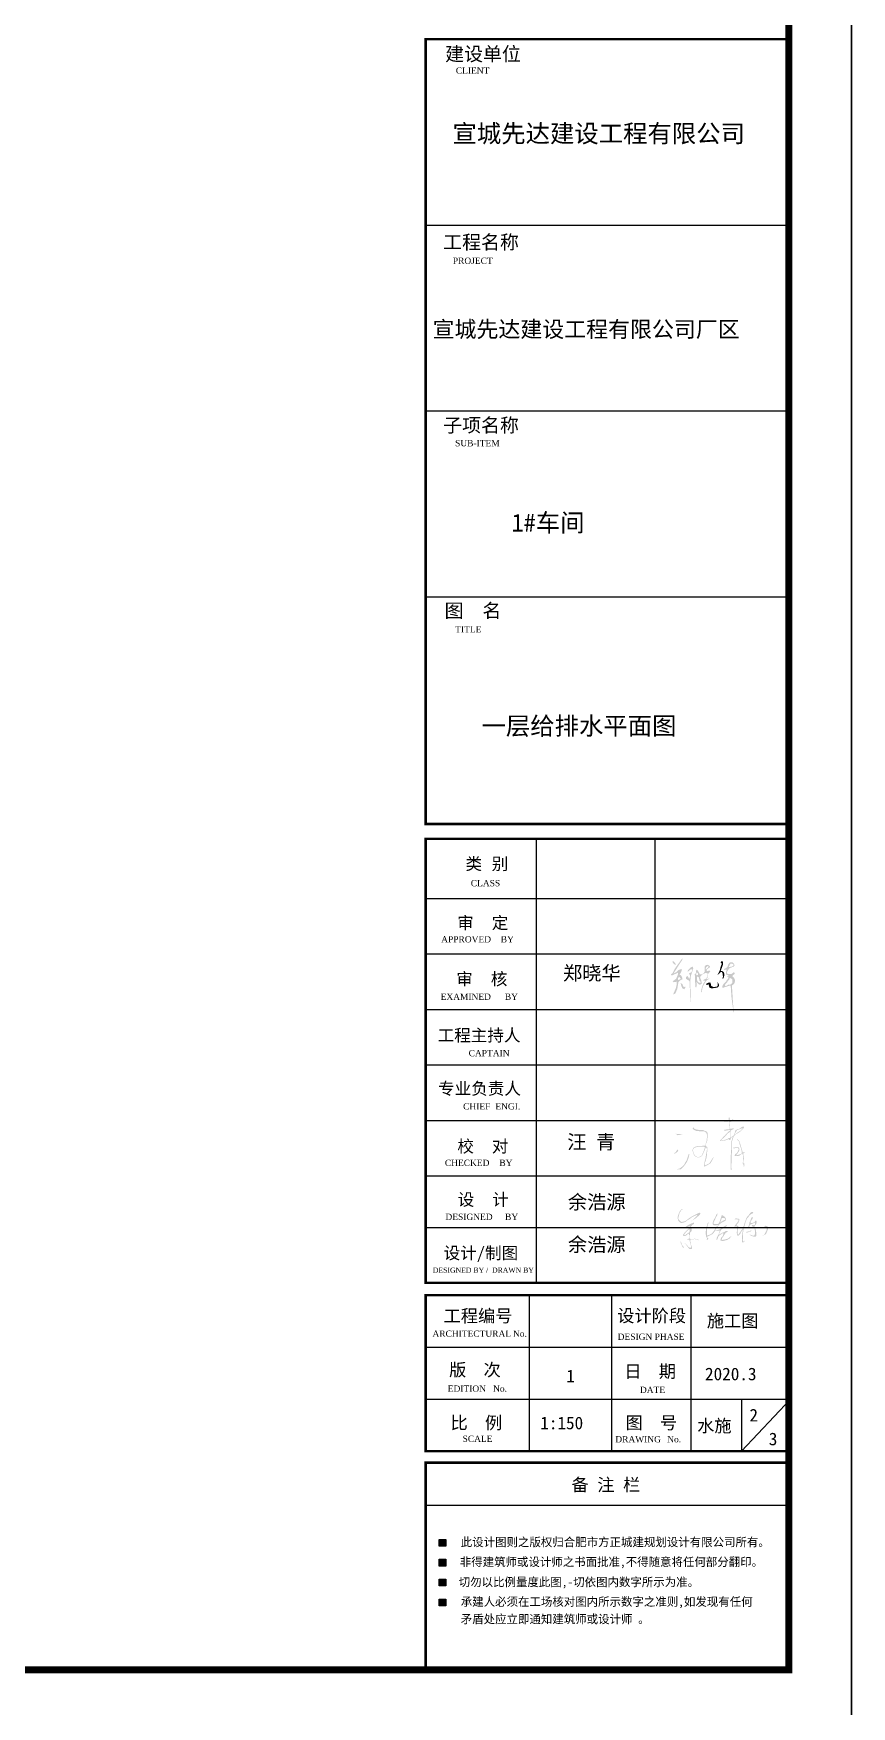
# Model space of a CAD drawing. Extents: x 54907 to 703237, y -798661 to -546661.
# Drawn here: x 471324 to 488916, y -671949 to -635969 of the extents above; entities that cross this region are included whole.
import ezdxf

# ---------------------------------------------------------------- set-up
doc = ezdxf.new("R2010")
doc.units = 0
doc.header["$LTSCALE"] = 1000
doc.header["$MEASUREMENT"] = 0
for name, color, linetype in [('1', 140, 'Continuous'), ('HATCH', 254, 'Continuous'), ('PUB_TEXT', 7, 'Continuous'), ('PUB_TITLE', 4, 'Continuous'), ('TEXT', 7, 'Continuous'), ('外框线', 255, 'Continuous')]:
    doc.layers.add(name, color=color, linetype=linetype)
doc.layers.add('yichutu', color=7, linetype='Continuous', true_color=0xffffff, plot=False)
doc.styles.add('GHF', font='times.ttf')
doc.styles.add('STYLE1', font='simhei.ttf', dxfattribs={"width": 0.8})
doc.styles.add('仿宋', font='')
doc.styles.get('仿宋').set_extended_font_data('NSimSun')

# ---------------------------------------------------------------- blocks, each defined once
blk = doc.blocks.new('*U81')
at = {"layer": 'PUB_TEXT', "style": 'STYLE1'}
blk.add_text('备 注 栏', height=180, dxfattribs=at).set_placement((503976, -819747))
blk = doc.blocks.new('A$C2EA612DB')
at = {"layer": 'HATCH'}
h = blk.add_hatch(color=256, dxfattribs=at)
h.paths.add_polyline_path([(288, 659), (280, 651), (258, 643), (270, 667), (295, 696), (318, 713), (343, 719), (349, 695), (344, 674), (331, 634), (315, 585), (308, 537), (304, 495), (304, 442), (305, 390), (309, 342), (309, 298), (309, 264), (311, 224), (311, 167), (302, 167), (302, 210), (301, 251), (298, 319), (298, 362), (295, 407), (295, 455), (294, 486), (277, 507), (261, 515), (238, 531), (238, 557), (258, 576), (277, 546), (285, 527), (302, 570), (296, 592), (288, 603), (284, 616), (297, 624), (317, 627), (325, 643), (333, 663), (334, 677), (319, 681), (308, 677)])
h.paths.add_polyline_path([(219, 381), (207, 367), (181, 380), (171, 402), (162, 423), (158, 443), (153, 455), (153, 467), (179, 448), (189, 427), (198, 407), (210, 403), (223, 408), (228, 394)])
h.paths.add_polyline_path([(155, 531), (146, 543), (136, 558), (125, 555), (113, 547), (111, 528), (111, 516), (121, 513), (144, 522)], flags=16)
h.paths.add_polyline_path([(181, 830), (178, 850), (62, 689), (27, 617), (16, 614), (0, 593), (14, 582), (48, 598), (91, 615), (113, 630), (110, 598), (101, 573), (92, 557), (85, 533), (67, 520), (27, 490), (46, 478), (69, 481), (90, 485), (88, 428), (78, 386), (39, 296), (25, 284), (69, 299), (101, 374), (115, 460), (116, 479), (145, 506), (163, 516), (177, 516), (182, 532), (174, 558), (161, 581), (136, 598), (153, 621), (169, 657), (171, 686), (116, 666), (84, 635), (42, 614), (69, 656), (149, 783)])
h.paths.add_polyline_path([(70, 743), (75, 762), (50, 795), (31, 810), (27, 785), (47, 764)], flags=17)
for points in [[(794, 697), (804, 725), (812, 751), (816, 774), (814, 796), (808, 806), (782, 803), (778, 787), (791, 771), (791, 754), (782, 731), (773, 706), (763, 663), (753, 640), (742, 619), (726, 595), (746, 601), (760, 616), (776, 636), (794, 640), (805, 620), (811, 583), (812, 561), (806, 535), (801, 526), (822, 540), (831, 564), (835, 604), (829, 630), (815, 646), (801, 652), (778, 654)], [(627, 433), (621, 461), (619, 468), (599, 474), (579, 467), (557, 457), (551, 442), (565, 434), (588, 446), (593, 429), (596, 410), (605, 391), (631, 384), (660, 384), (698, 390), (722, 394), (738, 403), (750, 419), (751, 440), (738, 466), (727, 475), (730, 449), (730, 429), (729, 419), (725, 414), (709, 407), (689, 405), (674, 404), (664, 404), (652, 409), (636, 415), (630, 421)]]:
    blk.add_hatch(color=256, dxfattribs=at).paths.add_polyline_path(points)
h = blk.add_hatch(color=256, dxfattribs=at)
h.paths.add_polyline_path([(935, 705), (954, 712), (978, 718), (994, 738), (989, 757), (966, 786), (928, 790), (912, 778), (894, 753), (887, 732), (883, 719), (871, 705), (855, 695), (837, 688), (827, 670), (833, 670), (841, 671), (871, 676), (867, 658), (863, 646), (862, 629), (861, 611), (863, 599), (872, 591), (888, 591), (904, 591), (901, 584), (876, 574), (882, 564), (899, 564), (897, 544), (891, 532), (878, 518), (867, 498), (853, 479), (824, 454), (807, 426), (801, 395), (820, 391), (844, 402), (864, 408), (915, 423), (933, 425), (936, 391), (947, 231), (968, 79), (969, 27), (980, 0), (953, 426), (977, 443), (992, 461), (1000, 492), (998, 525), (982, 548), (960, 570), (966, 586), (983, 598), (999, 609), (996, 622), (982, 633), (948, 608), (894, 604), (876, 616), (879, 643), (893, 667), (909, 691)])
h.paths.add_polyline_path([(903, 719), (918, 743), (923, 756), (932, 766), (948, 768), (975, 759), (978, 743), (966, 728), (941, 719), (911, 716)], flags=16)
h.paths.add_polyline_path([(919, 543), (937, 538), (951, 529), (957, 520), (959, 501), (958, 465), (937, 443), (894, 437), (864, 419), (842, 422), (848, 440), (858, 456), (878, 477), (890, 497), (909, 514)], flags=16)
h = blk.add_hatch(color=256, dxfattribs=at)
h.paths.add_polyline_path([(477, 583), (493, 598), (519, 611), (532, 620), (549, 623), (572, 614), (572, 587), (571, 579), (568, 566), (561, 551), (552, 537), (537, 527), (513, 519), (504, 502), (530, 501), (536, 501), (508, 456), (492, 420), (484, 396), (477, 364), (472, 331), (477, 319), (483, 321), (486, 344), (490, 374), (505, 422), (537, 474), (545, 491), (556, 504), (565, 512), (590, 526), (598, 530), (597, 536), (582, 534), (572, 529), (555, 530), (574, 551), (578, 590), (585, 613), (599, 627), (609, 640), (617, 654), (590, 658), (574, 652), (563, 648), (560, 667), (576, 690), (603, 704), (610, 728), (585, 744), (567, 750), (541, 742), (528, 720), (526, 690), (529, 653), (526, 637), (509, 617), (491, 602), (481, 600), (466, 600), (451, 599), (444, 617), (432, 639), (416, 664), (397, 673), (392, 640), (393, 621), (388, 610), (373, 608), (376, 552), (379, 490), (380, 438), (382, 407), (393, 395), (403, 419), (403, 440), (402, 460), (399, 474), (396, 487), (406, 473), (426, 453), (437, 447), (448, 440), (455, 440), (480, 451), (480, 476), (474, 502), (469, 518), (461, 538), (459, 545), (457, 559), (461, 570)])
h.paths.add_polyline_path([(434, 557), (438, 548), (441, 535), (443, 520), (446, 505), (453, 495), (458, 489), (465, 482), (465, 471), (457, 467), (442, 470), (438, 471), (425, 480), (416, 493), (410, 508), (408, 520), (407, 533), (407, 561), (409, 566)], flags=16)
h.paths.add_polyline_path([(426, 594), (410, 585), (402, 584), (394, 601), (400, 620), (401, 633), (414, 624), (426, 607)], flags=16)
h.paths.add_polyline_path([(548, 673), (543, 687), (548, 704), (561, 719), (569, 729), (586, 726), (589, 721), (580, 704), (570, 696), (556, 686), (553, 675)], flags=16)
blk = doc.blocks.new('yct-1337-420-200550-63000-150-2010.0')
at = {"layer": 'yichutu', "color": 7, "true_color": 0xffffff}
blk.add_lwpolyline([(0, 0), (0, 63000), (200550, 63000), (200550, 0)], close=True, dxfattribs=at)

msp = doc.modelspace()

# ---------------------------------------------------------------- hatches: boundary and pattern name
for points in [[(480047.3, -668497.8), (480191.4, -668497.8), (480191.4, -668353.8), (480047.3, -668353.8)], [(480047.3, -668926.7), (480191.4, -668926.7), (480191.4, -668782.8), (480047.3, -668782.8)], [(480047.3, -669355.7), (480191.4, -669355.7), (480191.4, -669211.7), (480047.3, -669211.7)], [(480047.3, -669784.6), (480191.4, -669784.6), (480191.4, -669640.7), (480047.3, -669640.7)]]:
    msp.add_hatch(color=256).paths.add_polyline_path(points)
at = {"layer": 'HATCH'}
h = msp.add_hatch(color=256, dxfattribs=at)
h.paths.add_polyline_path([(485752.2, -659960.8), (485758.4, -659936), (485762.3, -659919), (485742.9, -659909.7), (485709.7, -659909.7), (485667.1, -659905.9), (485635.3, -659908.2), (485566.5, -659922.1), (485536.3, -659935.3), (485522.3, -659946.9), (485508.4, -659966.2), (485503, -659993.3), (485520, -660034.3), (485529.3, -660066.8), (485540.9, -660086.1), (485566.5, -660112.4), (485593.5, -660127.9), (485654.7, -660127.1), (485694.2, -660097.7), (485722.8, -660035.8)], flags=16)
h.paths.add_polyline_path([(485601.9, -659574.7), (485583, -659573), (485538.2, -659550.6), (485500, -659528.2), (485509, -659490.1), (485540.4, -659528.2), (485583, -659541.6), (485666, -659552.8), (485724.3, -659552.8), (485809.5, -659588.7), (485820.7, -659617.8), (485823, -659676.1), (485816.2, -659745.5), (485809.5, -659801.6), (485787.1, -659839.7), (485784.8, -659880), (485791.6, -659902.4), (485814, -659920.3), (485814, -659989.8), (485803.6, -660104.5), (485800.7, -660131.8), (485783.5, -660199.5), (485771.9, -660231.2), (485754.6, -660260), (485754.6, -660298.8), (485761.8, -660313.2), (485793.5, -660297.4), (485856.9, -660267.2), (485929, -660157.8), (485953.3, -660120.7), (485940.3, -660160.8), (485926.4, -660189.9), (485899.6, -660236.5), (485883.3, -660263.2), (485867, -660274.9), (485813.4, -660307.4), (485775, -660326.1), (485752.8, -660338.9), (485741.2, -660324.9), (485743.5, -660284.2), (485756.3, -660223.7), (485776.1, -660158.5), (485783.1, -660106.1), (485798.3, -660020), (485807.6, -659961.8), (485794.8, -659925.7), (485775, -659930.4), (485772.6, -659950.2), (485757.5, -659987.4), (485743.5, -660017.7), (485720.2, -660067.7), (485702.8, -660101.5), (485672.5, -660127.1), (485631.7, -660138.7), (485603.8, -660136.4), (485579.3, -660132.9), (485549.1, -660113.1), (485524.6, -660080.5), (485511.8, -660042.1), (485493.2, -659989.7), (485499, -659965.3), (485511.8, -659936.2), (485550.2, -659912.9), (485591, -659902.5), (485634.1, -659892), (485673.7, -659892), (485737.7, -659889.7), (485779.6, -659883.8), (485781.2, -659842.1), (485785.1, -659817.5), (485796.3, -659794.4), (485798.6, -659778.6), (485808.7, -659682.9), (485803.2, -659636.9), (485791.1, -659609.1), (485746.5, -659578.5), (485725.2, -659575.5), (485690.1, -659575.5), (485668.1, -659577), (485639.9, -659575.5), (485618.6, -659574.3)])
h.paths.add_polyline_path([(485428.5, -660073.1), (485416.2, -660063.3), (485389.1, -660144.4), (485369.7, -660202.8), (485343.2, -660241.7), (485321.5, -660287.6), (485275.6, -660336.3), (485218.8, -660379.5), (485162, -660393), (485246.4, -660398), (485320.1, -660317.9), (485376.4, -660237.7), (485409, -660157.6)])
h.paths.add_polyline_path([(485104.8, -660047.8), (485109.6, -660060), (485151.1, -660036.9), (485181.6, -660008.8), (485187.7, -659983.2), (485173.1, -659969.8), (485147.5, -660003.9), (485134, -660028.3)])
h.paths.add_polyline_path([(485281.6, -659641.1), (485250.2, -659646.9), (485175.6, -659662.9), (485136.3, -659632), (485167.3, -659634.2), (485210.8, -659634.2), (485257.9, -659634.7)])
h = msp.add_hatch(color=256, dxfattribs=at)
h.paths.add_polyline_path([(486365.9, -659357.6), (486391.9, -659343.9), (486355.2, -659314.9), (486355.2, -659331.7), (486347.6, -659346.9), (486303.3, -659354.6), (486295.6, -659343.9), (486300.2, -659313.3), (486288, -659275.1), (486271.2, -659295), (486271.2, -659339.3), (486268.1, -659353), (486188.6, -659356.1), (486136.6, -659345.4), (486096.8, -659340.8), (486128.1, -659356.4), (486148.3, -659363.6), (486208.1, -659371.7), (486260.6, -659370.1), (486279.1, -659364.4), (486286.4, -659371.7), (486286.4, -659415.3), (486297.5, -659530.3), (486287.1, -659533.5), (486267.1, -659536.7), (486243, -659536.7), (486216.6, -659540.7), (486196.6, -659540.7), (486172.6, -659547.9), (486172.6, -659553.5), (486185.4, -659562.3), (486213.4, -659562.3), (486236.6, -659559.1), (486268.7, -659553.5), (486291.9, -659551.9), (486305.5, -659551.9), (486291.1, -659571.1), (486275.1, -659583.1), (486249.4, -659605.5), (486220.6, -659635.9), (486197.4, -659662.3), (486147.7, -659711.1), (486103.7, -659759.9), (486083.7, -659782.4), (486099.7, -659779.2), (486118.1, -659764.7), (486129.3, -659748.7), (486171.8, -659714.3), (486215.8, -659670.3), (486248.6, -659625.5), (486296.7, -659594.3), (486308.9, -659578.4), (486312.1, -659682.7), (486305, -659722.1), (486281.5, -659720.8), (486269.4, -659727.8), (486250.1, -659741.3), (486213.7, -659754.3), (486177.6, -659765.5), (486139.3, -659776), (486083.7, -659782.4), (486093.3, -659788.5), (486109.9, -659787.7), (486144.4, -659784.7), (486179.2, -659777.3), (486215.6, -659768.8), (486242.7, -659757.2), (486271.6, -659744.8), (486272, -659747.5), (486288.5, -659765.4), (486308.2, -659766.6), (486315.9, -659736.7), (486326.1, -659716.4), (486342.6, -659706.2), (486366.1, -659693.5), (486359.8, -659706.2), (486349.6, -659735.5), (486332.9, -659789.8), (486332.9, -659863.8), (486325.2, -660024.1), (486316, -660128.9), (486317.5, -660304.5), (486312.9, -660398.5), (486331.4, -660410.9), (486340.6, -660393.9), (486332.9, -660366.2), (486332.9, -660335.3), (486332.9, -660295.3), (486338.3, -660201.3), (486342.2, -660019.4), (486346.9, -659795), (486356.8, -659764.1), (486367.5, -659730.4), (486387.4, -659673.9), (486410.3, -659663.2), (486424, -659646.4), (486520.4, -659585.3), (486580, -659530.3), (486598.4, -659507.4), (486606, -659482.9), (486578.5, -659475.3), (486549.4, -659490.6), (486492.9, -659531.8), (486443.9, -659541), (486417.9, -659557.8), (486402.6, -659618.9), (486375.1, -659673.9), (486318.5, -659707.5), (486318.5, -659585.3), (486318.5, -659560.8), (486349.1, -659544), (486376.6, -659530.3), (486382.8, -659515), (486359.8, -659515), (486329.3, -659524.2), (486304.8, -659522.6), (486295.6, -659379), (486313.1, -659373.5), (486335.4, -659366.8)])
h.paths.add_polyline_path([(486451.1, -659555.7), (486544.9, -659519.5), (486577.5, -659503.7), (486560.7, -659531.6), (486516.1, -659572.4), (486457.6, -659608.7), (486431.6, -659634.7), (486399, -659653.2), (486427.8, -659593.8)], flags=16)
msp.add_hatch(color=256, dxfattribs=at).paths.add_polyline_path([(486513, -660095.2), (486534.2, -660078.5), (486565.5, -660054), (486577.8, -660084.1), (486580, -660136.5), (486591.2, -660198.9), (486597.8, -660236.8), (486596.7, -660268.1), (486596.7, -660287), (486585.6, -660259.1), (486566.6, -660250.2), (486574.4, -660265.8), (486585.6, -660290.4), (486599, -660306), (486594.5, -660339.4), (486611.2, -660329.4), (486609, -660285.9), (486605.3, -660248.7), (486605.3, -660211.5), (486602.8, -660183), (486599.1, -660144.5), (486591.6, -660097.4), (486586.7, -660061.4), (486586.7, -660050.2), (486606.5, -660044), (486628.9, -660036.6), (486596, -660030), (486577.5, -660035.6), (486564.3, -659991.9), (486535.8, -659897.7), (486519.6, -659836.9), (486494.8, -659776.1), (486448.9, -659740.2), (486452.6, -659756.3), (486477.4, -659773.7), (486496, -659797.2), (486508.6, -659855.5), (486533.1, -659930.2), (486553.2, -660001.5), (486557.7, -660050.6), (486538.7, -660060.6), (486517.5, -660074), (486484, -660083), (486450.5, -660091.6), (486435.7, -660091.6), (486447.2, -660076.3), (486470.6, -660045), (486486.3, -660020.5), (486496.3, -660000.4), (486506.3, -659978.1), (486506.3, -659963.6), (486498.5, -659940.2), (486485.1, -659924.6), (486440.5, -659922.4), (486410.4, -659922.4), (486389.2, -659930.2), (486366.8, -659930.2), (486378, -659942.4), (486395.9, -659942.4), (486412.4, -659940.9), (486419.3, -659940.2), (486452.8, -659936.9), (486471.7, -659940.2), (486485.1, -659954.7), (486486.3, -659975.9), (486475.1, -660001.5), (486463.9, -660026.1), (486437.2, -660054), (486420.4, -660067.3), (486401.4, -660090.8), (486401.4, -660105.3), (486421.5, -660110.8), (486453.9, -660109.7), (486494.1, -660105.3)])
h = msp.add_hatch(color=256, dxfattribs=at)
h.paths.add_polyline_path([(487042.3, -661623.1), (487046.8, -661632.1), (487059.5, -661638.5), (487071.1, -661644.3), (487093.1, -661655.7), (487093.1, -661680.2), (487090.4, -661703.8), (487082.2, -661722), (487070.4, -661743.7), (487060.4, -661765.5), (487050.4, -661781.8), (487034.1, -661804.5), (487016.8, -661819), (487000.5, -661829), (487017.8, -661823.6), (487035, -661811.8), (487062.2, -661797.3), (487080.4, -661777.3), (487095.8, -661742.8), (487106.7, -661712), (487115.8, -661692.9), (487116.7, -661662.1), (487109.5, -661632.1), (487101.3, -661616.7), (487059.5, -661609.4)])
h.paths.add_polyline_path([(486679.5, -661736), (486644.3, -661743.4), (486653.6, -661751.3), (486667.9, -661756.4), (486694.4, -661750.4), (486706, -661743.4), (486721.3, -661738.8), (486740.3, -661733.2), (486753.7, -661724.4), (486767.6, -661714.2), (486750.9, -661709.6), (486731.5, -661722.1), (486707.8, -661730.9), (486688.3, -661734.1)], flags=17)
h.paths.add_polyline_path([(486804.9, -661544.2), (486770.7, -661551), (486747.3, -661547.1), (486745.3, -661515.9), (486767.8, -661486.6), (486791.2, -661450.5), (486799, -661425.2), (486775.6, -661426.1), (486760.9, -661435.9), (486752.2, -661467.1), (486740.4, -661498.3), (486727.7, -661520.8), (486720.9, -661540.3), (486719.9, -661563.7), (486710.2, -661592.9), (486697.5, -661617.3), (486696.5, -661632), (486714.1, -661636.8), (486723.8, -661607.6), (486730.7, -661591), (486760.9, -661575.4), (486789.2, -661563.7), (486816.6, -661550), (486840, -661543.2), (486842.9, -661560.8), (486839, -661579.3), (486828.3, -661592), (486802.9, -661597.8), (486777.5, -661591), (486769.7, -661614.4), (486810.7, -661634.9), (486825.4, -661651.5), (486832.2, -661676.8), (486835.1, -661702.2), (486840, -661737.3), (486840, -661764.6), (486838.1, -661789), (486831.2, -661812.4), (486819.5, -661820.2), (486786.3, -661819.3), (486749.2, -661805.6), (486722.9, -661792.9), (486730.7, -661805.6), (486749.2, -661821.2), (486768.7, -661829), (486796.1, -661839.7), (486822.4, -661841.7), (486855.6, -661841.7), (486870.3, -661820.2), (486870.3, -661808.5), (486870.3, -661785.1), (486868.3, -661761.7), (486861.5, -661726.6), (486856.6, -661701.2), (486849.8, -661677.8), (486844.9, -661658.3), (486834.2, -661638.8), (486827.3, -661622.2), (486835.1, -661608.6), (486844.9, -661595.9), (486855.6, -661584.2), (486867.3, -661564.7), (486873.2, -661536.4), (486872.2, -661513.9), (486863.4, -661498.3), (486846.8, -661498.3), (486842, -661513.9), (486832.2, -661530.5), (486818.5, -661536.4)])
h.paths.add_polyline_path([(486601, -661961), (486608.3, -661958.1), (486616.4, -661929.2), (486600.1, -661943.6), (486579.3, -661949.9), (486577.5, -661912), (486582, -661828), (486584.8, -661747.5), (486594.7, -661683.4), (486615.2, -661613.7), (486634.9, -661536.7), (486659.1, -661471.3), (486678.8, -661439), (486695.9, -661422.9), (486711.1, -661405), (486722.8, -661379.9), (486772.3, -661350.8), (486804.4, -661334.2), (486792.7, -661311.8), (486770.3, -661310), (486734.4, -661337.8), (486695.9, -661394.2), (486672.6, -661414.8), (486643.9, -661472.2), (486617.9, -661547.4), (486599.9, -661605.7), (486568.6, -661677.3), (486504.9, -661765.1), (486480.7, -661803.7), (486466.3, -661779.5), (486466.3, -661748.1), (486466.3, -661719.4), (486470.8, -661687.2), (486478, -661653.1), (486478, -661631.6), (486478, -661617.3), (486456.5, -661604.8), (486435.9, -661601.2), (486444.8, -661587.7), (486468.1, -661560.9), (486482.5, -661540.2), (486492.3, -661516.1), (486505.8, -661490.1), (486504, -661467.7), (486487, -661460.5), (486436.8, -661451.5), (486408.1, -661456.9), (486403.6, -661474.8), (486420.6, -661474.8), (486460.1, -661473.1), (486488.8, -661482.9), (486478, -661506.2), (486465.4, -661533.1), (486419.7, -661586.8), (486400, -661615.5), (486404.5, -661635.2), (486425.1, -661621.8), (486443.7, -661621.9), (486460, -661637.3), (486461.8, -661655.4), (486455.4, -661677), (486454.5, -661697.8), (486451.8, -661721.3), (486448.2, -661742.1), (486448.2, -661768.3), (486454.5, -661793.6), (486464.5, -661822.5), (486484.4, -661822.5), (486502.5, -661808.1), (486522.4, -661781), (486537.7, -661747.5), (486573.9, -661692.4), (486573.9, -661725.8), (486564.9, -661792.7), (486560.3, -661875.8), (486560.1, -661962.5), (486563.5, -661965.7), (486568.4, -661966.6), (486579.9, -661965.4)])
h.paths.add_polyline_path([(486176.7, -661444.7), (486153.1, -661440.3), (486131.9, -661439.3), (486117.7, -661458.5), (486111.3, -661487), (486104.4, -661503.7), (486095, -661527.8), (486089.6, -661541.6), (486111.3, -661525.4), (486138.3, -661508.6), (486158.5, -661495.8), (486181.7, -661485.5), (486203.3, -661479.6), (486199.4, -661458)], flags=16)
h.paths.add_polyline_path([(485873.4, -661799.5), (485810.5, -661820.8), (485804.8, -661765.2), (485807.6, -661666.9), (485824.7, -661594.2), (485846.1, -661533), (485821.9, -661550.1), (485803.3, -661618.5), (485785.2, -661685.5), (485782, -661731), (485782, -661792.3), (485784.8, -661829.3), (485796.2, -661856.4), (485807.6, -661872.1), (485800.5, -661910.5), (485829, -661906.2), (485837.6, -661884.9), (485816.2, -661863.5), (485804.8, -661846.4), (485834.7, -661835), (485919.9, -661792.7), (485950.4, -661761.8), (485983, -661718.2), (486022.9, -661718.2), (486087.1, -661715.3), (486072.8, -661745.3), (486054.3, -661798), (486034.3, -661837.9), (486015.8, -661874.9), (486008.6, -661909.1), (486024.3, -661909.1), (486035.7, -661887.7), (486048.6, -661846.4), (486068.5, -661822.2), (486121.3, -661785.1), (486151.9, -661763.6), (486158.3, -661785.1), (486151.2, -661815.1), (486135.5, -661845), (486112.7, -661866.4), (486104.2, -661890.6), (486095.6, -661916.2), (486101.3, -661929), (486121.3, -661933.3), (486155.5, -661936.2), (486239.6, -661914.8), (486298.1, -661880.6), (486346.5, -661807.9), (486318, -661836.4), (486295.2, -661855), (486269.6, -661877.8), (486243.9, -661890.6), (486199.7, -661902), (486159.8, -661910.5), (486139.8, -661914.8), (486124.1, -661906.2), (486132.3, -661876.1), (486156.3, -661842.9), (486191.7, -661787), (486205.3, -661765.5), (486229.5, -661747), (486245.7, -661746.1), (486251.6, -661724.8), (486239.4, -661721.5), (486215.6, -661721.9), (486206.8, -661724.8), (486195.8, -661735.1), (486184.8, -661743.2), (486162.7, -661750.5), (486143.6, -661756.4), (486125.3, -661765.9), (486112.8, -661772.5), (486084.9, -661788.7), (486072.4, -661798.9), (486060.7, -661808.5), (486066.6, -661782.1), (486089.3, -661737.3), (486101.5, -661713.3), (486109.9, -661696.2), (486147.3, -661669.8), (486175.9, -661654.4), (486200.9, -661636.8), (486217.1, -661625.8), (486231, -661617.7), (486233.9, -661599.4), (486225.9, -661595.7), (486185.5, -661619.2), (486163.5, -661628.7), (486141.4, -661643.4), (486119.4, -661658.1), (486104.7, -661671.3), (486083.4, -661684.5), (486068.8, -661690.4), (486040.1, -661699.9), (486022.5, -661702.8), (486001.9, -661705.8), (485983.6, -661705.8), (486008.6, -661661.7), (486033.5, -661626.5), (486083.1, -661573.4), (486120.1, -661544.8), (486170, -661520.8), (486208.8, -661494.9), (486219.6, -661479.5), (486216.2, -661456.1), (486198.6, -661432.1), (486185.7, -661416.5), (486161.7, -661398), (486146, -661384.1), (486121, -661387.8), (486113.6, -661395.2), (486112.7, -661421.1), (486105.3, -661443.2), (486091.5, -661483.8), (486082.2, -661513.4), (486071.1, -661542), (486057.3, -661561.4), (486044.3, -661568.8), (486015.7, -661569.7), (485979.7, -661572.5), (485954.7, -661573.4), (485947.4, -661555.8), (485947.4, -661534.6), (485964.9, -661511.5), (485977.8, -661482), (485992.6, -661447.8), (486012, -661410), (486024.9, -661386), (486031.4, -661366.6), (486034.2, -661352.8), (486021.2, -661352.8), (486012.9, -661360.1), (486003.7, -661380.5), (485995.4, -661403.5), (485981.5, -661430.3), (485964.9, -661461.7), (485949.2, -661490.3), (485939, -661519.8), (485930.7, -661542.9), (485928.9, -661567.8), (485934.4, -661584.5), (485944.6, -661596.5), (485959.4, -661597.4), (485987.1, -661597.4), (486015.7, -661597.4), (486051.7, -661589.1), (486042.5, -661600.2), (486031.4, -661614), (486011.1, -661632.5), (486001, -661641.6), (485997.2, -661651.8), (485983.4, -661673.1), (485979.6, -661678.9), (485973.2, -661694.3), (485965.1, -661707.8), (485942.7, -661738.2), (485902.1, -661780.2)])
h.paths.add_polyline_path([(485239, -661974), (485244.8, -661946.6), (485257.8, -661981.2), (485266.4, -662010), (485278, -662030.2), (485283.7, -662046.8), (485297.4, -662056.2), (485307.6, -662069.2), (485313.3, -662077.8), (485302.5, -662080), (485287.3, -662075.7), (485276.5, -662060.5), (485267.9, -662037.4), (485260.6, -662016.5), (485249.8, -662002.1)])
h.paths.add_polyline_path([(485422.2, -661684.5), (485407.9, -661693.8), (485350, -661750.3), (485338.5, -661769.6), (485323.5, -661790.3), (485321.3, -661798.9), (485319.9, -661812.5), (485338.5, -661810.4), (485373.6, -661785.3), (485397.2, -661767.5), (485407.9, -661759.3), (485423.7, -661755.3), (485433, -661731), (485434.4, -661708.8), (485433, -661689.5)], flags=16)
h.paths.add_polyline_path([(485441.4, -661624.6), (485441.5, -661609.7), (485392.1, -661637.8), (485366, -661650.4), (485343.7, -661651.3), (485329.2, -661646.5), (485353.4, -661628.1), (485415.4, -661588.5), (485468.6, -661562.3), (485503.4, -661549.8), (485518, -661537.2), (485529.6, -661562.3), (485520.9, -661576.8), (485490.9, -661587.5), (485482.1, -661606.8), (485459.9, -661627.1), (485448.3, -661642.6), (485463.8, -661653.3), (485479.2, -661671.6), (485479.2, -661692), (485478.3, -661715.2), (485467.6, -661736.5), (485452.1, -661747.1), (485442.5, -661762.6), (485439.6, -661787.7), (485435.7, -661846.7), (485438.6, -661880.6), (485450.2, -661895.1), (485498.6, -661895.1), (485547, -661888.3), (485610.9, -661903.8), (485632.2, -661914.5), (485637.7, -661922.7), (485619.4, -661917.4), (485599.1, -661907.4), (485557.5, -661898.2), (485533.9, -661897.4), (485482, -661902.6), (485459.2, -661905), (485451.2, -661908.2), (485448.3, -661936.1), (485454.6, -661969.9), (485459.9, -662007.8), (485475.7, -662049.6), (485482, -662074.8), (485482.8, -662097.7), (485478, -662111.1), (485464.6, -662112.7), (485438.6, -662112.7), (485416.5, -662096.9), (485407.8, -662081.1), (485382.5, -662048.8), (485320.2, -661973.9), (485347.8, -661997.5), (485376.2, -662027.5), (485411, -662064.6), (485425.2, -662074), (485437.8, -662082.7), (485463.8, -662081.1), (485467, -662064.6), (485459.1, -662026.7), (485448.8, -662003.1), (485437, -661943.1), (485431.5, -661925), (485428.2, -661914.3), (485421.2, -661906.8), (485406.2, -661905.3), (485392, -661912.4), (485383.3, -661921), (485383.3, -661910.8), (485394.4, -661897.4), (485405.4, -661888.7), (485429.1, -661885.5), (485429.1, -661864.2), (485425.2, -661821.7), (485422.8, -661789.3), (485415.7, -661777.5), (485391.2, -661788.5), (485369.9, -661811.4), (485344.7, -661824), (485323.4, -661831.1), (485295.7, -661824), (485291.8, -661813.8), (485296.5, -661794.1), (485323.4, -661760.9), (485352.6, -661729.4), (485406.2, -661676.5), (485422.9, -661660.1), (485433.8, -661645), (485429.6, -661641.7), (485429.6, -661633.2), (485435.3, -661628.3)])
h.paths.add_polyline_path([(485255.6, -661259.4), (485286.5, -661247.8), (485248.1, -661284.7), (485218.2, -661337.8), (485199.9, -661405.9), (485189.9, -661450.7), (485204.9, -661484), (485259.7, -661530.4), (485344.5, -661507.2), (485411, -661457.4), (485477.4, -661410.9), (485552.2, -661372.7), (485607.8, -661344.3), (485646.9, -661329.5), (485658.6, -661329.5), (485665.2, -661347.8), (485651.9, -661374.4), (485570.5, -661444.1), (485467.5, -661515.5), (485555.5, -661435.8), (485593.8, -661397.6), (485597.1, -661376), (485571.6, -661385.3), (485519.3, -661405.5), (485474.4, -661432.2), (485433.9, -661464.2), (485374.1, -661500.5), (485344.2, -661525), (485314.3, -661536.7), (485273.7, -661548.5), (485244.9, -661548.5), (485221.4, -661532.5), (485192.6, -661507.9), (485179.8, -661462.1), (485176.6, -661415.1), (485193.7, -661365), (485219.3, -661302)])

# ---------------------------------------------------------------- linework, layer by layer
for points in [[(480047.3, -668353.8), (480191.4, -668353.8), (480191.4, -668497.8), (480047.3, -668497.8)], [(480047.3, -668782.8), (480191.4, -668782.8), (480191.4, -668926.7), (480047.3, -668926.7)], [(480047.3, -669211.7), (480191.4, -669211.7), (480191.4, -669355.7), (480047.3, -669355.7)], [(480047.3, -669640.7), (480191.4, -669640.7), (480191.4, -669784.6), (480047.3, -669784.6)]]:
    msp.add_lwpolyline(points, close=True)
at = {"layer": '1'}
msp.add_line((480434.3, -666704.1), (487605.7, -666704.1), dxfattribs=at)
at = {"layer": 'PUB_TITLE'}
msp.add_line((488915.7, -672661.4), (488915.7, -609661.4), dxfattribs=at)
at = {"layer": 'PUB_TITLE', "color": 4}
for p, q in [((479757.6, -640090), (487605.7, -640090)), ((479757.6, -644087.3), (487605.7, -644087.3)), ((479757.6, -648084.6), (487605.7, -648084.6)), ((479757.6, -652969.9), (487605.7, -652969.9)), ((482136.2, -653287.4), (482136.2, -662838.7)), ((484683.6, -653287.4), (484683.6, -662838.7)), ((479757.6, -654569.5), (487605.7, -654569.5)), ((479757.6, -655763.5), (487605.7, -655763.5)), ((479757.6, -656957.4), (487605.7, -656957.4)), ((479757.6, -658151.3), (487605.7, -658151.3)), ((479757.6, -659345.2), (487605.7, -659345.2)), ((479757.6, -660539.1), (487605.7, -660539.1)), ((479757.6, -661644.8), (487605.7, -661644.8)), ((479757.6, -663100.8), (487605.7, -663100.8)), ((479757.6, -663100.8), (487605.7, -663100.8)), ((481986.9, -663100.8), (481986.9, -666458.7)), ((483752.2, -663100.8), (483752.2, -666458.7)), ((485458, -663100.8), (485458, -666458.7)), ((479757.6, -664220.1), (487605.7, -664220.1)), ((479757.6, -665339.4), (487605.7, -665339.4)), ((487605.7, -665339.4), (486549.7, -666458.7)), ((486549.7, -665339.4), (486549.7, -666458.7)), ((479757.6, -667619.3), (487605.7, -667619.3))]:
    msp.add_line(p, q, dxfattribs=at)
at = {"layer": 'PUB_TITLE', "const_width": 150}
msp.add_lwpolyline([(292115.7, -671161.4), (487565.7, -671161.4), (487565.7, -611161.4), (292115.7, -611161.4)], close=True, dxfattribs=at)
at = {"layer": 'PUB_TITLE', "color": 4, "const_width": 52.8}
for points in [[(479757.6, -636092.7), (487605.7, -636092.7), (487605.7, -652969.9), (479757.6, -652969.9)], [(479757.6, -662838.7), (487605.7, -662838.7), (487605.7, -653287.4), (479757.6, -653287.4)], [(479757.6, -663100.8), (487605.7, -663100.8), (487605.7, -666458.7), (479757.6, -666458.7)]]:
    msp.add_lwpolyline(points, close=True, dxfattribs=at)
msp.add_lwpolyline([(479757.6, -671147.5), (479757.6, -666704.1), (487605.7, -666704.1), (487605.7, -671147.5)], dxfattribs=at)

# ---------------------------------------------------------------- block references
at = {"xscale": 1.507563652703539, "yscale": 1.507563604507595, "zscale": 1.507563615321257}
msp.add_blockref('*U81', (-276882.6, 568505.6), dxfattribs=at)
at = {"layer": 'yichutu'}
msp.add_blockref('yct-1337-420-200550-63000-150-2010.0', (288365.7, -672661.4), dxfattribs=at)
at = {"layer": '外框线', "xscale": 1.378125, "yscale": 1.378125, "zscale": 1.378125}
msp.add_blockref('A$C2EA612DB', (485030.2, -657030.3), dxfattribs=at)

# ---------------------------------------------------------------- texts
at = {"layer": 'PUB_TEXT'}
for s, height, style, p in [('建设单位', 298.5, 'STYLE1', (480176.3, -636557.9)), ('CLIENT', 134.32, 'GHF', (480405.6, -636833)), ('工程名称', 298.5, 'STYLE1', (480133.8, -640605.2)), ('PROJECT', 134.32, 'GHF', (480342.5, -640924.4)), ('子项名称', 298.5, 'STYLE1', (480133.8, -644542)), ('SUB-ITEM', 134.32, 'GHF', (480390.5, -644846.5)), ('图  名', 298.5, 'STYLE1', (480164.2, -648530.4)), ('TITLE', 134.32, 'GHF', (480392.2, -648849.8)), (' 类', 261.19, 'STYLE1', (480435.7, -653955.2)), ('别', 261.2, 'STYLE1', (481178.6, -653955.2)), ('CLASS', 134.32, 'GHF', (480728, -654308.5)), ('审', 261.2, 'STYLE1', (480435.7, -655225.4)), ('定', 261.2, 'STYLE1', (481178.6, -655225.4)), ('APPROVED', 134.32, 'GHF', (480092, -655516.1)), ('BY', 134.32, 'GHF', (481372.3, -655516.1)), ('审', 261.2, 'STYLE1', (480415.5, -656432.8)), ('核', 261.2, 'STYLE1', (481158.4, -656432.8)), ('郑晓华', 303.19, 'STYLE1', (482711.6, -656327.2)), ('EXAMINED', 134.32, 'GHF', (480079, -656751.6)), ('BY', 134.32, 'GHF', (481460.2, -656751.6)), ('工程主持人', 261.19, 'STYLE1', (480015.3, -657643.2)), ('CAPTAIN', 134.32, 'GHF', (480681.9, -657964.7)), ('专业负责人', 261.19, 'STYLE1', (480024.7, -658788.5)), ('CHIEF', 134.32, 'GHF', (480562.5, -659108.9)), ('ENGI.', 134.32, 'GHF', (481255.7, -659108.9)), ('校', 261.2, 'STYLE1', (480439, -660031.6)), ('对', 261.2, 'STYLE1', (481182, -660031.6)), ('汪 青', 303.19, 'STYLE1', (482801.6, -659958.6)), ('CHECKED', 134.32, 'GHF', (480170.7, -660323.6)), ('BY', 134.32, 'GHF', (481342.8, -660323.6)), ('设', 261.2, 'STYLE1', (480446.9, -661177.1)), ('计', 261.2, 'STYLE1', (481189.9, -661177.1)), ('余浩源', 303.19, 'STYLE1', (482816.2, -661250)), ('DESIGNED', 134.32, 'GHF', (480183.1, -661484.3)), ('BY', 134.32, 'GHF', (481464.7, -661484.3)), ('设计/制图', 261.19, 'STYLE1', (480144, -662325.8)), ('余浩源', 303.19, 'STYLE1', (482816.2, -662165.4)), ('工程编号', 271.36, 'STYLE1', (480143.1, -663682.8)), (' 设计阶段', 271.36, 'STYLE1', (483691.4, -663679.3)), ('施工图', 271.36, 'STYLE1', (485803.5, -663790.8)), ('ARCHITECTURAL', 134.324, 'GHF', (479903.9, -663997.4)), ('No.', 134.32, 'GHF', (481635.8, -663997.4)), ('     DESIGN PHASE', 134.324, 'GHF', (483633.5, -664063.1)), ('版  次', 271.36, 'STYLE1', (480262.4, -664843.3)), ('1', 271.4, 'STYLE1', (482781, -664976.3)), ('日  期', 271.36, 'STYLE1', (484031.5, -664876.8)), ('2020.3', 271.36, 'STYLE1', (485764.7, -664932.5)), ('EDITION', 134.32, 'GHF', (480232.8, -665178.6)), ('No.', 134.32, 'GHF', (481207.4, -665178.6)), ('DATE', 134.32, 'GHF', (484365.2, -665204.9)), ('2', 271.4, 'STYLE1', (486719.8, -665818.9)), ('比  例', 271.36, 'STYLE1', (480293.5, -665981.5)), ('1:150', 271.36, 'STYLE1', (482221.8, -665986.7)), ('图  号', 271.36, 'STYLE1', (484055.1, -665981.2)), ('水施', 271.36, 'STYLE1', (485596.1, -666046.9)), ('SCALE', 134.32, 'GHF', (480551.2, -666256.8)), ('DRAWING', 134.32, 'GHF', (483836.1, -666267.9)), ('No.', 134.32, 'GHF', (484952.2, -666267.9)), ('3', 271.4, 'STYLE1', (487136.3, -666329.8))]:
    msp.add_text(s, height=height, dxfattribs=dict(at, style=style)).set_placement(p)
at = {"layer": 'PUB_TEXT', "style": 'STYLE1', "width": 1}
for s, p in [('此设计图则之版权归合肥市方正城建规划设计有限公司所有。', (480512.2, -668503.3)), ('非得建筑师或设计师之书面批准,不得随意将任何部分翻印。', (480491.1, -668929)), ('切勿以比例量度此图,-切依图内数字所示为准。', (480468.9, -669362.6)), ('承建人必须在工场核对图内所示数字之准则,如发现有任何', (480512.2, -669785.2)), ('矛盾处应立即通知建筑师或设计师 。', (480512.2, -670159.5))]:
    msp.add_text(s, height=180.455, dxfattribs=at).set_placement(p)
at = {"layer": 'PUB_TEXT', "insert": (479911.5, -662509.2), "char_height": 108.802, "width": 3429.945, "attachment_point": 1, "style": 'GHF'}
msp.add_mtext('DESIGNED BY /  DRAWN BY', dxfattribs=at)
at = {"layer": 'TEXT', "style": '仿宋'}
for s, height, p in [('宣城先达建设工程有限公司', 384.235, (480334.2, -638311.9)), ('宣城先达建设工程有限公司厂区', 345.812, (479907.1, -642501.8)), ('1#车间', 384.24, (481603.7, -646680.7)), ('一层给排水平面图', 384.24, (480958.2, -651051.7))]:
    msp.add_text(s, height=height, dxfattribs=at).set_placement(p)

doc.saveas('drawing.dxf')
